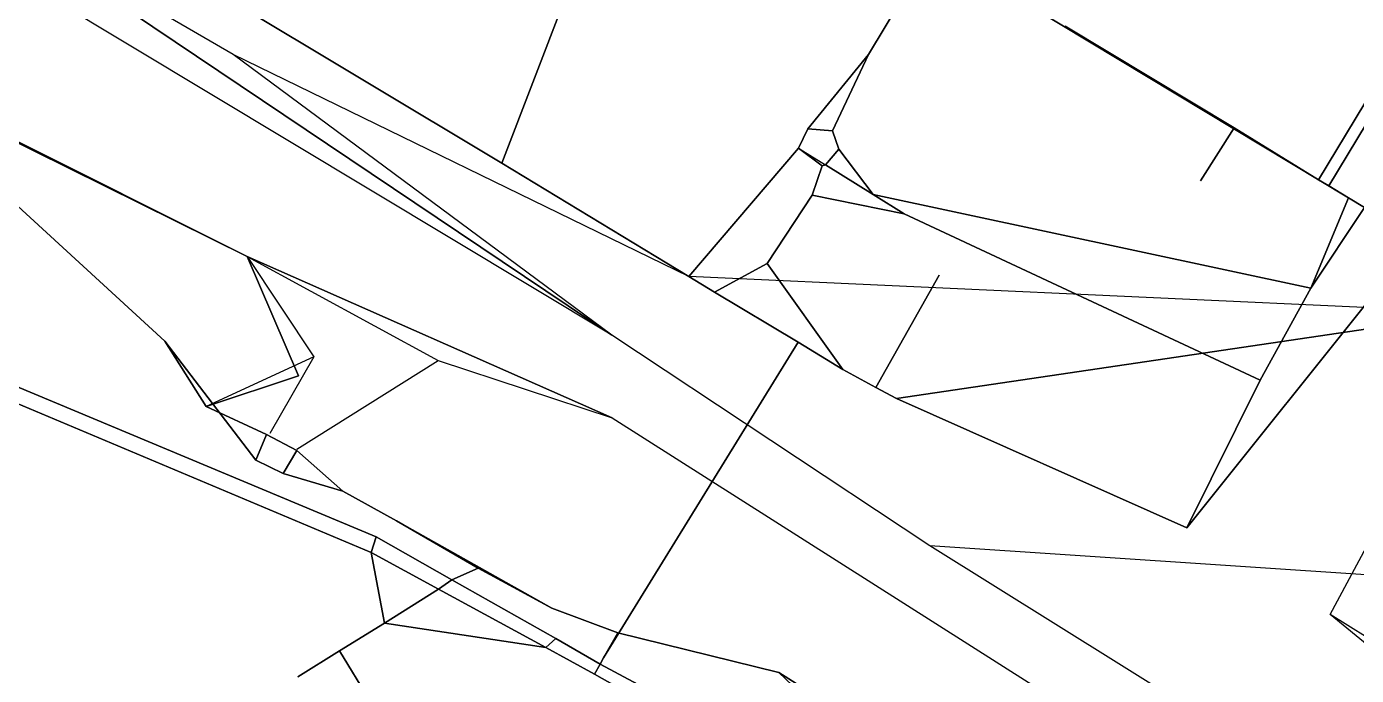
# Model space of a CAD drawing. Header units: metres. Extents: x 327752 to 330295, y 2791490 to 2794271.
# Drawn here: x 328526.1 to 328957.3, y 2792231.7 to 2792442.2 of the extents above; entities that cross this region are included whole.
import ezdxf

# ---------------------------------------------------------------- set-up
doc = ezdxf.new("R2010")
doc.units = ezdxf.units.M

msp = doc.modelspace()

# ---------------------------------------------------------------- linework, layer by layer
for p, q in [((328715.89, 2792342.05), (327856.98, 2792858.57)), ((328680.16, 2792397.85), (328453.13, 2792534.29)), ((328453.13, 2792534.29), (328680.16, 2792397.85)), ((328309.71, 2792511.43), (328597.63, 2792367.64)), ((328597.63, 2792367.64), (328309.71, 2792511.43)), ((328462.39, 2792512.48), (328715.89, 2792342.05)), ((328715.89, 2792342.05), (328462.39, 2792512.48)), ((328593.05, 2792433.16), (328485.68, 2792495.66)), ((328377.3, 2792476.58), (328597.63, 2792367.64)), ((328818.85, 2792465.86), (328799.07, 2792433.15)), ((328799.07, 2792433.15), (328818.85, 2792465.86)), ((328701.19, 2792452.54), (328680.16, 2792397.85)), ((328680.16, 2792397.85), (328701.19, 2792452.54)), ((328852.25, 2792448.42), (328954.73, 2792386.62)), ((328954.73, 2792386.62), (328852.25, 2792448.42)), ((328862.85, 2792442.34), (328917.65, 2792409.3)), ((328917.65, 2792409.3), (328862.85, 2792442.34)), ((328740.83, 2792361.06), (328593.05, 2792433.16)), ((328715.89, 2792342.05), (328593.05, 2792433.16)), ((328779.42, 2792409.04), (328799.07, 2792433.15)), ((328799.07, 2792433.15), (328779.42, 2792409.04)), ((328787.38, 2792408.31), (328799.07, 2792433.15)), ((328799.07, 2792433.15), (328787.38, 2792408.31)), ((328965.98, 2792427.17), (328945.04, 2792392.5)), ((328945.04, 2792392.5), (328965.98, 2792427.17)), ((328948.34, 2792390.49), (328969.26, 2792425.25)), ((328969.26, 2792425.25), (328948.34, 2792390.49)), ((328570.92, 2792340.13), (328498.87, 2792406.22)), ((328498.87, 2792406.22), (328570.92, 2792340.13)), ((328776.38, 2792402.7), (328779.42, 2792409.04)), ((328779.42, 2792409.04), (328776.38, 2792402.7)), ((328787.38, 2792408.31), (328779.42, 2792409.04)), ((328779.42, 2792409.04), (328787.38, 2792408.31)), ((328789.45, 2792402.42), (328787.38, 2792408.31)), ((328787.38, 2792408.31), (328789.45, 2792402.42)), ((328917.65, 2792409.3), (328906.75, 2792392.19)), ((328906.75, 2792392.19), (328917.65, 2792409.3)), ((328917.65, 2792409.3), (328945.04, 2792392.5)), ((328945.04, 2792392.5), (328917.65, 2792409.3)), ((328740.83, 2792361.06), (328776.38, 2792402.7)), ((328776.38, 2792402.7), (328740.83, 2792361.06)), ((328776.38, 2792402.7), (328784.05, 2792397.03)), ((328776.38, 2792402.7), (328785.11, 2792397.3)), ((328784.05, 2792397.03), (328776.38, 2792402.7)), ((328785.11, 2792397.3), (328789.45, 2792402.42)), ((328789.45, 2792402.42), (328785.11, 2792397.3)), ((328789.45, 2792402.42), (328800.66, 2792387.74)), ((328800.66, 2792387.74), (328789.45, 2792402.42)), ((328680.16, 2792397.85), (328740.83, 2792361.06)), ((328740.83, 2792361.06), (328680.16, 2792397.85)), ((328780.88, 2792387.5), (328784.05, 2792397.03)), ((328784.05, 2792397.03), (328780.88, 2792387.5)), ((328785.11, 2792397.3), (328784.05, 2792397.03)), ((328784.05, 2792397.03), (328785.11, 2792397.3)), ((328785.11, 2792397.3), (328800.66, 2792387.74)), ((328800.66, 2792387.74), (328785.11, 2792397.3)), ((328948.34, 2792390.49), (328945.04, 2792392.5)), ((328945.04, 2792392.5), (328948.34, 2792390.49)), ((328954.73, 2792386.62), (328948.34, 2792390.49)), ((328948.34, 2792390.49), (328954.73, 2792386.62)), ((328766.21, 2792365.35), (328780.88, 2792387.5)), ((328780.88, 2792387.5), (328766.21, 2792365.35)), ((328780.88, 2792387.5), (328810.68, 2792381.4)), ((328810.68, 2792381.4), (328780.88, 2792387.5)), ((328800.66, 2792387.74), (328810.68, 2792381.4)), ((328800.66, 2792387.74), (328942.5, 2792357.35)), ((328810.68, 2792381.4), (328800.66, 2792387.74)), ((328942.5, 2792357.35), (328800.66, 2792387.74)), ((328954.73, 2792386.62), (328942.5, 2792357.35)), ((328942.5, 2792357.35), (328954.73, 2792386.62)), ((328954.73, 2792386.62), (328959.88, 2792383.52)), ((328959.88, 2792383.52), (328954.73, 2792386.62)), ((328639.41, 2792276.61), (328381.89, 2792384.37)), ((328381.89, 2792384.37), (328639.41, 2792276.61)), ((328810.68, 2792381.4), (328926.11, 2792327.45)), ((328926.11, 2792327.45), (328810.68, 2792381.4)), ((328959.88, 2792383.52), (328942.5, 2792357.35)), ((328942.5, 2792357.35), (328959.88, 2792383.52)), ((328637.82, 2792271.6), (328381.71, 2792379.44)), ((328381.71, 2792379.44), (328637.82, 2792271.6)), ((328977.14, 2792373.2), (328902.28, 2792279.59)), ((328902.28, 2792279.59), (328977.14, 2792373.2)), ((328614.31, 2792328.89), (328597.63, 2792367.64)), ((328597.63, 2792367.64), (328614.31, 2792328.89)), ((328597.63, 2792367.64), (328716, 2792315.26)), ((328597.63, 2792367.64), (328659.54, 2792333.86)), ((328597.63, 2792367.64), (328619.22, 2792335)), ((328716, 2792315.26), (328597.63, 2792367.64)), ((328749.19, 2792356.01), (328766.21, 2792365.35)), ((328766.21, 2792365.35), (328749.19, 2792356.01)), ((328790.82, 2792330.89), (328766.21, 2792365.35)), ((328766.21, 2792365.35), (328790.82, 2792330.89)), ((328740.83, 2792361.06), (328749.19, 2792356.01)), ((328749.19, 2792356.01), (328740.83, 2792361.06)), ((328996.23, 2792349.34), (328740.83, 2792361.06)), ((328801.43, 2792325.12), (328822.05, 2792361.58)), ((328822.05, 2792361.58), (328801.43, 2792325.12)), ((328749.19, 2792356.01), (328776.27, 2792339.78)), ((328776.27, 2792339.78), (328749.19, 2792356.01)), ((328942.5, 2792357.35), (328926.11, 2792327.45)), ((328926.11, 2792327.45), (328942.5, 2792357.35)), ((328996.23, 2792349.34), (328808.13, 2792321.49)), ((328808.13, 2792321.49), (328996.23, 2792349.34)), ((328818.96, 2792273.68), (328715.89, 2792342.05)), ((328570.92, 2792340.13), (328600.44, 2792301.47)), ((328570.92, 2792340.13), (328584.32, 2792318.96)), ((328600.44, 2792301.47), (328570.92, 2792340.13)), ((328584.32, 2792318.96), (328570.92, 2792340.13)), ((328713.18, 2792237.44), (328776.27, 2792339.78)), ((328776.27, 2792339.78), (328713.18, 2792237.44)), ((328776.27, 2792339.78), (328790.82, 2792330.89)), ((328790.82, 2792330.89), (328776.27, 2792339.78)), ((328619.22, 2792335), (328584.32, 2792318.96)), ((328619.22, 2792335), (328604.96, 2792310.22)), ((328613.7, 2792305.06), (328659.54, 2792333.86)), ((328659.54, 2792333.86), (328716, 2792315.26)), ((328584.32, 2792318.96), (328614.31, 2792328.89)), ((328614.31, 2792328.89), (328584.32, 2792318.96)), ((328790.82, 2792330.89), (328801.43, 2792325.12)), ((328801.43, 2792325.12), (328790.82, 2792330.89)), ((328808.13, 2792321.49), (328801.43, 2792325.12)), ((328801.43, 2792325.12), (328808.13, 2792321.49)), ((328926.11, 2792327.45), (328902.28, 2792279.59)), ((328902.28, 2792279.59), (328926.11, 2792327.45)), ((328808.13, 2792321.49), (328902.28, 2792279.59)), ((328902.28, 2792279.59), (328808.13, 2792321.49)), ((328584.32, 2792318.96), (328603.94, 2792309.82)), ((328603.94, 2792309.82), (328584.32, 2792318.96)), ((328716, 2792315.26), (328896.02, 2792200.82)), ((328600.44, 2792301.47), (328603.94, 2792309.82)), ((328603.94, 2792309.82), (328600.44, 2792301.47)), ((328603.94, 2792309.82), (328613.76, 2792304.68)), ((328613.76, 2792304.68), (328603.94, 2792309.82)), ((328609.29, 2792297.21), (328613.76, 2792304.68)), ((328613.76, 2792304.68), (328609.29, 2792297.21)), ((328613.76, 2792304.68), (328628.68, 2792291.42)), ((328628.68, 2792291.42), (328613.76, 2792304.68)), ((328600.44, 2792301.47), (328609.29, 2792297.21)), ((328609.29, 2792297.21), (328600.44, 2792301.47)), ((328948.83, 2792251.46), (328975.52, 2792301.41)), ((328609.29, 2792297.21), (328628.68, 2792291.42)), ((328628.68, 2792291.42), (328609.29, 2792297.21)), ((328628.68, 2792291.42), (328646.1, 2792281.79)), ((328646.1, 2792281.79), (328628.68, 2792291.42)), ((328646.1, 2792281.79), (328672.54, 2792266.53)), ((328646.1, 2792281.79), (328696.37, 2792253.5)), ((328696.37, 2792253.5), (328646.1, 2792281.79)), ((328672.54, 2792266.53), (328646.1, 2792281.79)), ((328639.41, 2792276.61), (328637.82, 2792271.6)), ((328637.82, 2792271.6), (328639.41, 2792276.61)), ((328664.03, 2792262.7), (328639.41, 2792276.61)), ((328639.41, 2792276.61), (328664.03, 2792262.7)), ((328916.35, 2792212.99), (328818.96, 2792273.68)), ((329273.11, 2792243.61), (328818.96, 2792273.68)), ((328659.71, 2792259.63), (328637.82, 2792271.6)), ((328642.14, 2792248.62), (328637.82, 2792271.6)), ((328637.82, 2792271.6), (328659.71, 2792259.63)), ((328637.82, 2792271.6), (328642.14, 2792248.62)), ((328672.54, 2792266.53), (328664.03, 2792262.7)), ((328664.03, 2792262.7), (328672.54, 2792266.53)), ((328696.37, 2792253.5), (328672.54, 2792266.53)), ((328672.54, 2792266.53), (328696.37, 2792253.5)), ((328659.71, 2792259.63), (328642.14, 2792248.62)), ((328642.14, 2792248.62), (328659.71, 2792259.63)), ((328664.03, 2792262.7), (328659.71, 2792259.63)), ((328659.71, 2792259.63), (328664.03, 2792262.7)), ((328659.71, 2792259.63), (328694.5, 2792240.71)), ((328694.5, 2792240.71), (328659.71, 2792259.63)), ((328664.03, 2792262.7), (328697.75, 2792243.65)), ((328697.75, 2792243.65), (328664.03, 2792262.7)), ((328717.84, 2792245.51), (328696.37, 2792253.5)), ((328696.37, 2792253.5), (328717.84, 2792245.51)), ((329121.47, 2792142.78), (328948.83, 2792251.46)), ((329138.97, 2792093.99), (328948.83, 2792251.46)), ((328627.57, 2792239.68), (328642.14, 2792248.62)), ((328642.14, 2792248.62), (328627.57, 2792239.68)), ((328642.14, 2792248.62), (328694.5, 2792240.71)), ((328694.5, 2792240.71), (328642.14, 2792248.62)), ((328697.75, 2792243.65), (328694.5, 2792240.71)), ((328694.5, 2792240.71), (328697.75, 2792243.65)), ((328712.06, 2792235.37), (328697.75, 2792243.65)), ((328697.75, 2792243.65), (328712.06, 2792235.37)), ((328713.18, 2792237.44), (328717.84, 2792245.51)), ((328717.84, 2792245.51), (328713.18, 2792237.44)), ((328717.84, 2792245.51), (328769.98, 2792232.62)), ((328769.98, 2792232.62), (328717.84, 2792245.51)), ((328614.08, 2792231.27), (328627.57, 2792239.68)), ((328627.57, 2792239.68), (328614.08, 2792231.27)), ((328627.57, 2792239.68), (328637.2, 2792223.83)), ((328637.2, 2792223.83), (328627.57, 2792239.68)), ((328710.3, 2792232.1), (328694.5, 2792240.71)), ((328694.5, 2792240.71), (328710.3, 2792232.1)), ((328712.06, 2792235.37), (328710.3, 2792232.1)), ((328710.3, 2792232.1), (328712.06, 2792235.37)), ((328713.18, 2792237.44), (328712.06, 2792235.37)), ((328712.06, 2792235.37), (328713.18, 2792237.44)), ((328712.06, 2792235.37), (328817.62, 2792178.95)), ((328817.62, 2792178.95), (328712.06, 2792235.37)), ((328710.3, 2792232.1), (328813.86, 2792173.88)), ((328813.86, 2792173.88), (328710.3, 2792232.1)), ((328769.98, 2792232.62), (328908.35, 2792145.82)), ((328769.98, 2792232.62), (328881.65, 2792127.11)), ((328908.35, 2792145.82), (328769.98, 2792232.62)), ((328881.65, 2792127.11), (328769.98, 2792232.62))]:
    msp.add_line(p, q)

doc.saveas('drawing.dxf')
